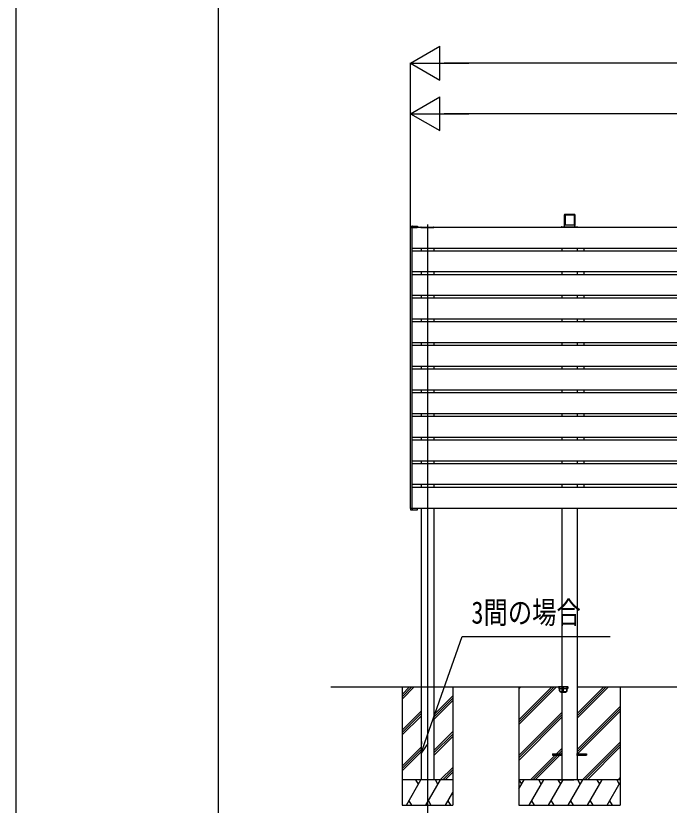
# Model space of a CAD drawing. Units: millimetres, scale not verified. Extents: x -16820 to 16820, y -11881 to 11886.
# Drawn here: x -16820 to -12951, y -7294 to -2617 of the extents above; entities that cross this region are included whole.
import ezdxf
from ezdxf.enums import TextEntityAlignment as Align

# ---------------------------------------------------------------- set-up
doc = ezdxf.new("R2010")
doc.units = ezdxf.units.MM
doc.header["$LTSCALE"] = 60
for name, color, linetype in [('0-4_YKK_12', 2, 'Continuous'), ('0-5_YKK_13', 4, 'Continuous'), ('0-6_YKK_A1', 4, 'Continuous'), ('0-7_YKK_D', 6, 'Continuous'), ('0-8_YKK_ZWAK', 7, 'Continuous'), ('0-9_YSS_K', 3, 'Continuous')]:
    doc.layers.add(name, color=color, linetype=linetype)
doc.styles.add('ＭＳ ゴシック', font='')
doc.styles.get('ＭＳ ゴシック').set_extended_font_data('MS Gothic')

msp = doc.modelspace()

# ---------------------------------------------------------------- linework, layer by layer
at = {"layer": '0-4_YKK_12'}
for p, q in [((-14382.92, -3853.71), (-14382.92, -7400.08)), ((-13577.92, -6589.8), (-13577.92, -6627.8))]:
    msp.add_line(p, q, dxfattribs=at)
at = {"layer": '0-5_YKK_13'}
for p, q in [((-14420.92, -3870.8), (-14420.83, -3869.24)), ((-14420.92, -3870.8), (-14344.92, -3870.8)), ((-14419.83, -3868.3), (-14346.01, -3868.3)), ((-14345.02, -3869.24), (-14344.92, -3870.8)), ((-13605.92, -6592.8), (-13549.92, -6592.8)), ((-13601.78, -6594.8), (-13605.42, -6594.8)), ((-13605.42, -6594.8), (-13605.42, -6602.8)), ((-13600.8, -6594.55), (-13601.82, -6594.55)), ((-13599.81, -6617.32), (-13601.79, -6594.71)), ((-13554.06, -6594.8), (-13601.78, -6594.8)), ((-13598.82, -6617.24), (-13600.8, -6594.63)), ((-13557.02, -6617.24), (-13555.05, -6594.63)), ((-13556.03, -6617.32), (-13554.05, -6594.71)), ((-13555.04, -6594.55), (-13554.02, -6594.55)), ((-13550.42, -6594.8), (-13554.06, -6594.8)), ((-13550.42, -6594.8), (-13550.42, -6602.8)), ((-13549.92, -6593.8), (-13549.92, -6592.8)), ((-13601.08, -6602.8), (-13605.42, -6602.8)), ((-13601.08, -6602.8), (-13554.76, -6602.8)), ((-13600.06, -6603.05), (-13601.06, -6603.05)), ((-13593.84, -6621.8), (-13561.61, -6621.8)), ((-13562, -6622.8), (-13593.84, -6622.8)), ((-13562.92, -6624.8), (-13562.92, -6622.8)), ((-13555.78, -6603.05), (-13554.78, -6603.05)), ((-13554.76, -6602.8), (-13550.42, -6602.8))]:
    msp.add_line(p, q, dxfattribs=at)
for points in [[(-13549.92, -6593.8), (-13605.92, -6593.8), (-13605.92, -6592.8)], [(-13592.92, -6622.8), (-13592.92, -6624.8), (-13562.92, -6624.8)]]:
    msp.add_lwpolyline(points, dxfattribs=at)
for centre, radius, start, end in [((-14419.83, -3869.3), 1, 90, 176.5), ((-14346.01, -3869.3), 1, 3.5, 90), ((-13602.79, -6594.8), 2, 5, 90), ((-13602.79, -6594.8), 1, 5, 90), ((-13553.05, -6594.8), 2, 90, 175), ((-13553.05, -6594.8), 1, 90, 175), ((-13593.84, -6616.8), 6, 185, 270), ((-13593.84, -6616.8), 5, 185, 270), ((-13562, -6616.8), 5, 270, 355), ((-13562, -6616.8), 6, 270, 355)]:
    msp.add_arc(centre, radius, start, end, dxfattribs=at)
at = {"layer": '0-6_YKK_A1'}
for p, q in [((-13572.17, -3800.39), (-13572.17, -3858.48)), ((-13571.81, -3794.42), (-13572.16, -3800.05)), ((-13510.53, -3793.96), (-13571.31, -3793.96)), ((-13569.66, -3800.39), (-13569.66, -3858.23)), ((-13569.39, -3795.96), (-13569.65, -3800.05)), ((-13569.39, -3795.96), (-13512.45, -3795.96)), ((-13568.42, -3797.97), (-13568.42, -3858.23)), ((-13567.42, -3797.03), (-13514.42, -3797.03)), ((-13567.42, -3797.03), (-13567.42, -3858.23)), ((-13514.42, -3797.03), (-13514.42, -3858.23)), ((-13513.42, -3797.97), (-13513.42, -3858.23)), ((-13512.45, -3795.96), (-13512.19, -3800.05)), ((-13512.19, -3800.05), (-13509.68, -3800.05)), ((-13512.18, -3800.39), (-13512.18, -3858.23)), ((-13509.67, -3800.39), (-13512.18, -3800.39)), ((-13510.03, -3794.42), (-13509.68, -3800.05)), ((-13509.67, -3800.39), (-13509.67, -3858.48)), ((-14482.92, -3870.8), (-14482.92, -3864.3)), ((-14482.92, -5536.2), (-14482.92, -3870.8)), ((-14482.92, -3870.8), (-14442.92, -3870.8)), ((-14481.92, -3870.8), (-14482.92, -3870.8)), ((-14481.92, -3863.3), (-14472.01, -3863.3)), ((-14472.92, -5536.2), (-14472.92, -3870.8)), ((-9083.42, -3870.8), (-14472.42, -3870.8)), ((-14470.02, -3863.3), (-14472.01, -3863.3)), ((-14469.62, -3870.8), (-14470.61, -3870.8)), ((-14470.02, -3863.3), (-14442.01, -3863.3)), ((-13590.54, -3870.8), (-13590.36, -3867.74)), ((-13589.35, -3866.8), (-13588.73, -3866.8)), ((-13572.51, -3859.17), (-13572.98, -3866.8)), ((-13510.33, -3858.23), (-13571.51, -3858.23)), ((-13510.33, -3858.23), (-13571.51, -3858.23)), ((-13571.51, -3858.23), (-13571.51, -3858.23)), ((-13510.33, -3858.23), (-13510.33, -3858.23)), ((-13508.86, -3866.8), (-13509.33, -3859.17)), ((-13491.3, -3870.8), (-13491.49, -3867.74)), ((-9083.42, -4010.8), (-14472.42, -4010.8)), ((-14420.42, -3994.8), (-14420.42, -4010.8)), ((-14345.42, -3994.8), (-14345.42, -4010.8)), ((-13586.12, -3994.8), (-13586.12, -4010.8)), ((-13495.72, -3994.8), (-13495.72, -4010.8)), ((-13455.72, -3994.8), (-13455.72, -4010.8)), ((-9083.42, -4150.8), (-14472.42, -4150.8)), ((-14420.42, -4134.8), (-14420.42, -4150.8)), ((-14345.42, -4134.8), (-14345.42, -4150.8)), ((-13586.12, -4134.8), (-13586.12, -4150.8)), ((-13495.72, -4134.8), (-13495.72, -4150.8)), ((-13455.72, -4134.8), (-13455.72, -4150.8)), ((-9083.42, -4290.8), (-14472.42, -4290.8)), ((-14420.42, -4274.8), (-14420.42, -4290.8)), ((-14345.42, -4274.8), (-14345.42, -4290.8)), ((-13586.12, -4274.8), (-13586.12, -4290.8)), ((-13495.72, -4274.8), (-13495.72, -4290.8)), ((-13455.72, -4274.8), (-13455.72, -4290.8)), ((-9083.42, -4430.8), (-14472.42, -4430.8)), ((-14420.42, -4414.8), (-14420.42, -4430.8)), ((-14345.42, -4414.8), (-14345.42, -4430.8)), ((-13586.12, -4414.8), (-13586.12, -4430.8)), ((-13495.72, -4414.8), (-13495.72, -4430.8)), ((-13455.72, -4414.8), (-13455.72, -4430.8)), ((-9083.42, -4570.8), (-14472.42, -4570.8)), ((-14420.42, -4554.8), (-14420.42, -4570.8)), ((-14345.42, -4554.8), (-14345.42, -4570.8)), ((-13586.12, -4554.8), (-13586.12, -4570.8)), ((-13495.72, -4554.8), (-13495.72, -4570.8)), ((-13455.72, -4554.8), (-13455.72, -4570.8)), ((-9083.42, -4710.8), (-14472.42, -4710.8)), ((-14420.42, -4694.8), (-14420.42, -4710.8)), ((-14345.42, -4694.8), (-14345.42, -4710.8)), ((-13586.12, -4694.8), (-13586.12, -4710.8)), ((-13495.72, -4694.8), (-13495.72, -4710.8)), ((-13455.72, -4694.8), (-13455.72, -4710.8)), ((-9083.42, -4850.8), (-14472.42, -4850.8)), ((-14420.42, -4834.8), (-14420.42, -4850.8)), ((-14345.42, -4834.8), (-14345.42, -4850.8)), ((-13586.12, -4834.8), (-13586.12, -4850.8)), ((-13495.72, -4834.8), (-13495.72, -4850.8)), ((-13455.72, -4834.8), (-13455.72, -4850.8)), ((-9083.42, -4990.8), (-14472.42, -4990.8)), ((-14420.42, -4974.8), (-14420.42, -4990.8)), ((-14345.42, -4974.8), (-14345.42, -4990.8)), ((-13586.12, -4974.8), (-13586.12, -4990.8)), ((-13495.72, -4974.8), (-13495.72, -4990.8)), ((-13455.72, -4974.8), (-13455.72, -4990.8)), ((-9083.42, -5130.8), (-14472.42, -5130.8)), ((-14420.42, -5114.8), (-14420.42, -5130.8)), ((-14345.42, -5114.8), (-14345.42, -5130.8)), ((-13586.12, -5114.8), (-13586.12, -5130.8)), ((-13495.72, -5114.8), (-13495.72, -5130.8)), ((-13455.72, -5114.8), (-13455.72, -5130.8)), ((-9083.42, -5270.8), (-14472.42, -5270.8)), ((-14420.42, -5254.8), (-14420.42, -5270.8)), ((-14345.42, -5254.8), (-14345.42, -5270.8)), ((-13586.12, -5254.8), (-13586.12, -5270.8)), ((-13495.72, -5254.8), (-13495.72, -5270.8)), ((-13455.72, -5254.8), (-13455.72, -5270.8)), ((-9083.42, -5412.2), (-14472.42, -5412.2)), ((-14420.42, -5394.8), (-14420.42, -5412.2)), ((-14345.42, -5394.8), (-14345.42, -5412.2)), ((-13586.12, -5394.8), (-13586.12, -5412.2)), ((-13495.72, -5394.8), (-13495.72, -5412.2)), ((-13455.72, -5394.8), (-13455.72, -5410.8)), ((-14442.92, -5536.2), (-14482.92, -5536.2)), ((-14482.92, -5536.2), (-14482.92, -5542.7)), ((-14481.92, -5536.2), (-14482.92, -5536.2)), ((-14481.92, -5543.7), (-14472.01, -5543.7)), ((-14470.02, -5543.7), (-14472.01, -5543.7)), ((-14469.62, -5536.2), (-14470.61, -5536.2)), ((-14470.02, -5543.7), (-14442.01, -5543.7)), ((-14420.42, -5536.2), (-14420.42, -7143.8)), ((-14345.42, -5536.2), (-14345.42, -7143.8)), ((-13586.12, -5536.2), (-13586.12, -7143.8)), ((-13495.72, -5536.2), (-13495.72, -7143.8)), ((-14955.47, -6593.8), (-13586.12, -6593.8)), ((-14532.92, -6593.8), (-14532.92, -7293.8)), ((-14532.92, -6637.78), (-14488.94, -6593.8)), ((-14532.92, -6651.92), (-14474.8, -6593.8)), ((-14532.92, -6666.06), (-14460.66, -6593.8)), ((-14232.92, -6593.8), (-14232.92, -7293.8)), ((-13840.67, -6593.8), (-13840.67, -7293.8)), ((-13840.67, -6787.98), (-13646.49, -6593.8)), ((-13840.67, -6802.12), (-13632.35, -6593.8)), ((-13840.67, -6816.26), (-13618.21, -6593.8)), ((-13840.67, -6604.13), (-13830.34, -6593.8)), ((-13495.72, -6593.8), (-10060.12, -6593.8)), ((-13495.47, -6779.43), (-13309.84, -6593.8)), ((-13495.47, -6765.29), (-13323.98, -6593.8)), ((-13495.47, -6751.15), (-13338.12, -6593.8)), ((-13240.67, -6593.8), (-13240.67, -7293.8)), ((-14345.42, -6758.65), (-14232.92, -6646.15)), ((-14345.42, -6772.79), (-14232.92, -6660.29)), ((-14345.42, -6786.93), (-14232.92, -6674.43)), ((-13495.47, -6963.28), (-13240.67, -6708.48)), ((-13495.47, -6977.42), (-13240.67, -6722.62)), ((-14532.92, -6849.91), (-14420.42, -6737.41)), ((-14532.92, -6864.05), (-14420.42, -6751.55)), ((-14532.92, -6878.19), (-14420.42, -6765.7)), ((-13840.67, -7000.11), (-13585.87, -6745.31)), ((-13840.67, -7014.25), (-13585.87, -6759.45)), ((-13840.67, -7028.39), (-13585.87, -6773.59)), ((-13493.21, -6989.3), (-13240.67, -6736.76)), ((-14345.42, -6970.78), (-14232.92, -6858.28)), ((-14345.42, -6984.92), (-14232.92, -6872.42)), ((-14345.42, -6999.06), (-14232.92, -6886.56)), ((-13463.86, -7143.8), (-13240.67, -6920.61)), ((-14532.92, -7062.04), (-14420.42, -6949.54)), ((-14532.92, -7076.18), (-14420.42, -6963.68)), ((-13617.73, -6989.3), (-13585.87, -6957.44)), ((-13449.72, -7143.8), (-13240.67, -6934.75)), ((-13435.58, -7143.8), (-13240.67, -6948.89)), ((-14532.92, -7090.33), (-14420.42, -6977.83)), ((-13772.23, -7143.8), (-13626.73, -6998.3)), ((-13758.09, -7143.8), (-13612.59, -6998.3)), ((-13743.94, -7143.8), (-13598.44, -6998.3)), ((-13640.98, -6989.3), (-13640.98, -6998.3)), ((-13640.98, -6989.3), (-13585.98, -6989.3)), ((-13640.98, -6998.3), (-13585.98, -6998.3)), ((-13603.59, -6989.3), (-13585.87, -6971.58)), ((-13589.44, -6989.3), (-13585.87, -6985.73)), ((-13586.12, -6998.79), (-13586.12, -6988.81)), ((-13495.98, -6989.3), (-13440.98, -6989.3)), ((-13495.98, -6998.3), (-13440.98, -6998.3)), ((-13495.72, -6998.79), (-13495.72, -6988.81)), ((-13440.98, -6989.3), (-13440.98, -6998.3)), ((-14306.31, -7143.8), (-14232.92, -7070.41)), ((-14292.17, -7143.8), (-14232.92, -7084.55)), ((-14278.03, -7143.8), (-14232.92, -7098.69)), ((-14232.92, -7143.8), (-14532.92, -7143.8)), ((-14507.43, -7293.8), (-14420.83, -7143.8)), ((-14435.83, -7169.78), (-14450.83, -7143.8)), ((-14391.96, -7293.8), (-14305.36, -7143.8)), ((-14320.36, -7169.78), (-14335.36, -7143.8)), ((-13240.67, -7143.8), (-13840.67, -7143.8)), ((-13840.67, -7198.1), (-13809.32, -7143.8)), ((-13824.32, -7169.78), (-13839.32, -7143.8)), ((-13780.45, -7293.8), (-13693.85, -7143.8)), ((-13708.85, -7169.78), (-13723.85, -7143.8)), ((-13664.98, -7293.8), (-13578.38, -7143.8)), ((-13593.38, -7169.78), (-13608.38, -7143.8)), ((-13605.12, -7143.8), (-13604.62, -7143.8)), ((-13604.62, -7143.8), (-13515.22, -7143.8)), ((-13549.51, -7293.8), (-13462.91, -7143.8)), ((-13515.22, -7143.8), (-13514.72, -7143.8)), ((-13477.91, -7169.78), (-13492.91, -7143.8)), ((-13434.04, -7293.8), (-13347.44, -7143.8)), ((-13362.44, -7169.78), (-13377.44, -7143.8)), ((-13261.97, -7143.8), (-13246.97, -7169.78)), ((-13251.73, -7143.8), (-13240.67, -7132.74)), ((-13318.57, -7293.8), (-13240.67, -7158.87)), ((-14276.49, -7293.8), (-14232.92, -7218.33)), ((-14532.92, -7293.8), (-14232.92, -7293.8)), ((-14492.43, -7267.82), (-14477.44, -7293.8)), ((-14376.96, -7267.82), (-14361.97, -7293.8)), ((-14261.5, -7267.82), (-14246.5, -7293.8)), ((-13840.67, -7293.8), (-13240.67, -7293.8)), ((-13765.46, -7267.82), (-13750.46, -7293.8)), ((-13649.98, -7267.82), (-13634.99, -7293.8)), ((-13534.51, -7267.82), (-13519.52, -7293.8)), ((-13419.05, -7267.82), (-13404.05, -7293.8)), ((-13303.58, -7267.82), (-13288.58, -7293.8))]:
    msp.add_line(p, q, dxfattribs=at)
for points in [[(-14471.02, -3864.24), (-14470.61, -3870.8), (-14471.61, -3870.8), (-14481.92, -3870.8)], [(-9083.42, -3994.8), (-14472.04, -3994.8), (-14472.42, -3870.8)], [(-14441.02, -3864.24), (-14440.61, -3870.8), (-14441.61, -3870.8), (-14469.62, -3870.8)], [(-13588.73, -3866.8), (-13493.11, -3866.8), (-13492.49, -3866.8)], [(-9083.42, -4134.8), (-14472.04, -4134.8), (-14472.42, -4010.8)], [(-9083.42, -4274.8), (-14472.04, -4274.8), (-14472.42, -4150.8)], [(-9083.42, -4414.8), (-14472.04, -4414.8), (-14472.42, -4290.8)], [(-9083.42, -4554.8), (-14472.04, -4554.8), (-14472.42, -4430.8)], [(-9083.42, -4694.8), (-14472.04, -4694.8), (-14472.42, -4570.8)], [(-9083.42, -4834.8), (-14472.04, -4834.8), (-14472.42, -4710.8)], [(-9083.42, -4974.8), (-14472.04, -4974.8), (-14472.42, -4850.8)], [(-9083.42, -5114.8), (-14472.04, -5114.8), (-14472.42, -4990.8)], [(-9083.42, -5254.8), (-14472.04, -5254.8), (-14472.42, -5130.8)], [(-9083.42, -5394.8), (-14472.04, -5394.8), (-14472.42, -5270.8)], [(-9083.42, -5536.2), (-14472.04, -5536.2), (-14472.42, -5412.2)], [(-14471.02, -5542.76), (-14470.61, -5536.2), (-14471.61, -5536.2), (-14481.92, -5536.2)], [(-14441.02, -5542.76), (-14440.61, -5536.2), (-14441.61, -5536.2), (-14469.62, -5536.2)]]:
    msp.add_lwpolyline(points, dxfattribs=at)
for centre, radius, start, end in [((-14481.92, -3864.3), 1, 90, 180), ((-14472.01, -3864.3), 1, 3.5, 90), ((-14442.01, -3864.3), 1, 3.5, 90), ((-13571.51, -3859.23), 1, 90, 176.48397), ((-13571.51, -3859.23), 0.999, 89.96394, 176.45762), ((-13510.33, -3859.23), 1, 3.51603, 90), ((-13510.33, -3859.23), 0.999, 3.54238, 90.03606), ((-14481.92, -5542.7), 1, 180, 270), ((-14472.01, -5542.7), 1, 270, 356.5), ((-14442.01, -5542.7), 1, 270, 356.5)]:
    msp.add_arc(centre, radius, start, end, dxfattribs=at)
for centre, major_axis, ratio, start_param, end_param in [((-13572.13, -3800.02), (0.033, 0.5), 0.058294, 1.6269593, 2.4123574), ((-13571.31, -3794.46), (-0.407, 0.293), 0.996273, 5.3376209, 6.843095), ((-13569.62, -3800.02), (0.033, 0.5), 0.058294, 1.6269593, 2.4123574), ((-13567.42, -3797.97), (-1, 0), 0.946294, 4.712389, 6.2831853), ((-13514.42, -3797.97), (-1, 0), 0.946294, 3.1415927, 4.712389), ((-13512.22, -3800.02), (-0.033, 0.5), 0.058294, 3.8708279, 4.6562261), ((-13510.53, -3794.46), (-0.407, -0.293), 0.996273, 2.5816829, 4.087157), ((-13509.71, -3800.02), (-0.033, 0.5), 0.058294, 3.8708279, 4.6562261), ((-13589.36, -3867.8), (-0.712, -0.702), 0.999635, 5.3912728, 5.4437165), ((-13589.35, -3867.8), (-1, 0), 0.996804, 4.712389, 6.1697389), ((-13568.39, -3816.8), (3.12, 50), 0.003252, 3.0894297, 3.1417953), ((-13492.49, -3867.8), (-1, 0), 0.996804, 3.2550391, 4.712389), ((-13492.48, -3867.8), (-0.712, 0.702), 0.999635, 3.9810615, 4.0335052)]:
    msp.add_ellipse(centre, major_axis=major_axis, ratio=ratio, start_param=start_param, end_param=end_param, dxfattribs=at)
at = {"layer": '0-7_YKK_D'}
for p, q in [((-14482.83, -2897.39), (-14309.63, -2797.39)), ((-14309.63, -2997.39), (-14309.63, -2797.39)), ((-14482.83, -3361.19), (-14482.83, -2896.39)), ((-14482.83, -2897.39), (-14309.63, -2997.39)), ((-14482.83, -2897.39), (-14136.42, -2897.39)), ((-3869.92, -2897.39), (-14282.83, -2897.39)), ((-14482.92, -3197.39), (-14309.72, -3097.39)), ((-14309.72, -3297.39), (-14309.72, -3097.39)), ((-14482.92, -3899.63), (-14482.92, -3196.39)), ((-14482.92, -3197.39), (-14309.72, -3297.39)), ((-14482.92, -3197.39), (-14136.51, -3197.39)), ((-9272.83, -3197.39), (-14282.92, -3197.39))]:
    msp.add_line(p, q, dxfattribs=at)
for points in [[(-14420.42, -6986.42), (-14397.94, -6922.24), (-14177.81, -6293.8), (-13300.13, -6293.8)], [(-14380.75, -6928.27), (-14420.42, -6986.42), (-14415.14, -6916.22)]]:
    msp.add_lwpolyline(points, dxfattribs=at)
at = {"layer": '0-8_YKK_ZWAK'}
msp.add_line((-15619.92, -10093.8), (-15619.92, 11106.2), dxfattribs=at)
msp.add_lwpolyline([(-16820, -11873.8), (16820, -11873.8), (16820, 11886.2), (-16820, 11886.2)], close=True, dxfattribs=at)
at = {"layer": '0-9_YSS_K'}
for radius in [1, 0.667, 0.333]:
    msp.add_arc((-13601.08, -6602.8), radius, 180, 275, dxfattribs=at)

# ---------------------------------------------------------------- texts
at = {"layer": '0-7_YKK_D', "style": 'ＭＳ ゴシック', "width": 0.8}
msp.add_text('3間の場合', height=132, dxfattribs=at).set_placement((-14122.27, -6257.99), align=Align.BOTTOM_LEFT)

doc.saveas('drawing.dxf')
